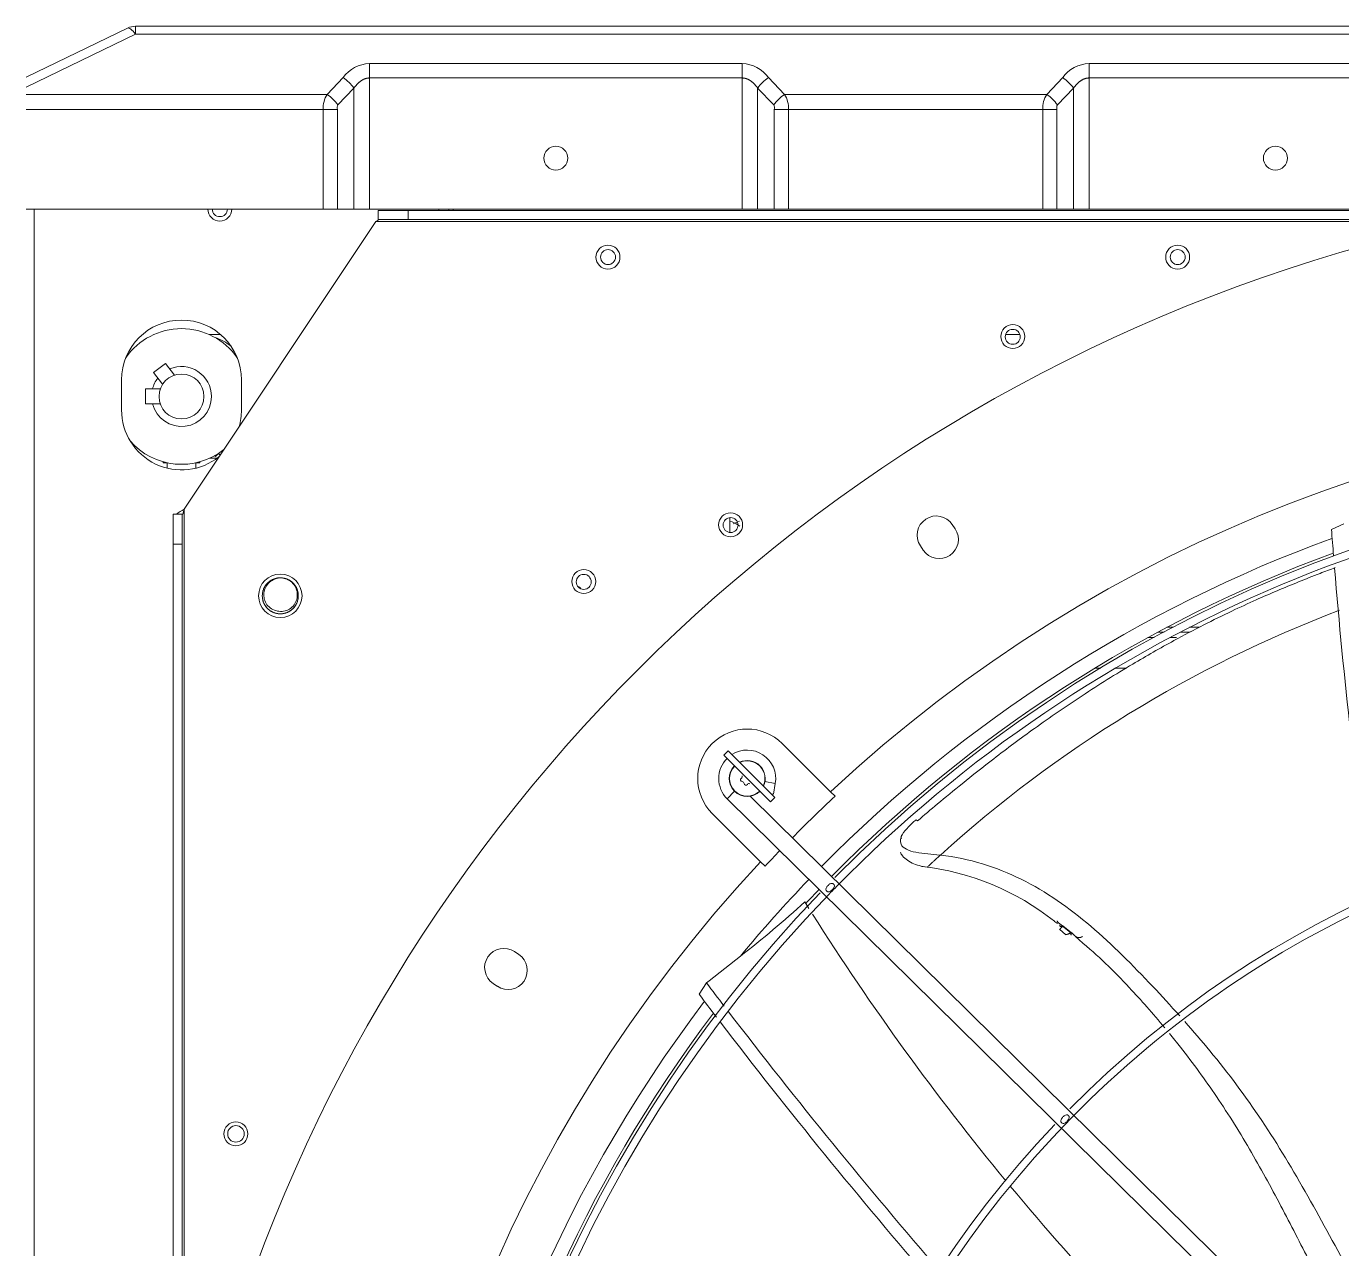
# Model space of a CAD drawing. Header units: millimetres. Extents: x 113490 to 142599, y -20467 to 115.
# Drawn here: x 131893.2 to 132331.9, y -10092.3 to -9684.5 of the extents above; entities that cross this region are included whole.
import ezdxf

# ---------------------------------------------------------------- set-up
doc = ezdxf.new("R2010")
doc.units = ezdxf.units.MM
doc.layers.add('DV3_0', color=7, linetype='Continuous')

msp = doc.modelspace()

# ---------------------------------------------------------------- linework, layer by layer
at = {"layer": 'DV3_0', "color": 7, "linetype": 'Continuous', "lineweight": 15}
for p, q in [((131893.24, -9701.49), (131927, -9685.09)), ((131929.62, -9684.49), (133044.86, -9684.49)), ((131992.22, -9745.49), (131893.24, -9745.49)), ((131996.99, -9745.49), (131992.22, -9745.49)), ((131996.99, -9745.49), (132002.51, -9745.49)), ((132007.68, -9745.49), (132002.51, -9745.49)), ((132007.68, -9745.49), (132132, -9745.49)), ((132010.58, -9748.99), (132010.58, -9745.99)), ((132010.58, -9745.99), (132020.58, -9745.99)), ((132020.58, -9745.99), (132953.9, -9745.99)), ((132020.58, -9745.99), (132020.58, -9748.99)), ((132035.64, -9745.99), (132035.64, -9745.49)), ((132137.16, -9745.49), (132132, -9745.49)), ((132137.16, -9745.49), (132142.69, -9745.49)), ((132147.46, -9745.49), (132142.69, -9745.49)), ((132232.22, -9745.49), (132147.46, -9745.49)), ((132236.99, -9745.49), (132232.22, -9745.49)), ((132236.99, -9745.49), (132242.51, -9745.49)), ((132247.68, -9745.49), (132242.51, -9745.49)), ((132247.68, -9745.49), (132372, -9745.49)), ((132009.84, -9749.59), (131945.84, -9845.59)), ((132010.58, -9749.17), (132010.58, -9748.99)), ((132020.58, -9748.99), (132010.58, -9748.99)), ((132020.58, -9748.99), (132953.9, -9748.99)), ((131958.08, -9787.36), (131954.3, -9787.36)), ((132224.63, -9787.36), (132219.85, -9787.36)), ((131935.67, -9800.04), (131939.62, -9796.98)), ((131935.67, -9800.04), (131938.69, -9803.93)), ((131942.64, -9800.87), (131939.62, -9796.98)), ((131925, -9812.49), (131925, -9802.49)), ((131965, -9802.49), (131965, -9812.49)), ((131933, -9810.49), (131933, -9805.49)), ((131937.92, -9805.49), (131933, -9805.49)), ((131933, -9810.49), (131937.92, -9810.49)), ((131957.3, -9826.98), (131956.3, -9827.98)), ((131957.29, -9826.99), (131957.86, -9827.56)), ((131938.84, -9829.77), (131938.84, -9830.12)), ((131938.84, -9830.12), (131940.26, -9830.12)), ((131940.24, -9830.12), (131940.24, -9831.92)), ((131949.73, -9830.12), (131951.16, -9830.12)), ((131949.76, -9831.92), (131949.76, -9830.12)), ((131951.16, -9830.12), (131951.16, -9829.77)), ((131954.3, -9828.62), (131956.82, -9828.62)), ((131956.05, -9827.74), (131956.3, -9827.98)), ((131942.24, -9847.26), (131945.24, -9847.26)), ((131942.24, -9857.26), (131942.24, -9847.26)), ((131945.24, -9847.26), (131945.41, -9847.26)), ((131945.24, -9847.26), (131945.24, -9857.26)), ((131945.84, -9845.59), (131945.41, -9847.26)), ((132127.85, -9853.37), (132127.85, -9848.41)), ((132203.02, -9852.11), (132202.08, -9850.7)), ((132332.65, -9850.46), (132328.55, -9852.32)), ((131945.24, -9857.26), (131942.24, -9857.26)), ((131942.24, -11847.85), (131942.24, -9857.26)), ((131945.24, -11847.85), (131945.24, -9857.26)), ((132191.44, -9857.81), (132192.38, -9859.23)), ((132270.62, -9886.59), (132272.74, -9886.59)), ((132278.11, -9886.59), (132281.42, -9886.59)), ((132249.67, -9898.59), (132251.6, -9898.59)), ((132256.48, -9898.59), (132260.12, -9898.59)), ((132127.32, -9926.24), (132125.91, -9927.66)), ((132141.46, -9943.22), (132125.91, -9927.66)), ((132127.32, -9926.24), (132142.88, -9941.8)), ((132161.46, -9939.88), (132145.35, -9923.77)), ((132137.72, -9939.88), (132138.21, -9939.96)), ((132141.64, -9940.57), (132142.4, -9940.7)), ((132142.4, -9940.7), (132143.04, -9937.09)), ((132162.96, -9941.37), (132161.46, -9939.88)), ((132127.01, -9942.2), (132469.44, -10279.87)), ((132473, -10274.95), (132134.7, -9941.35)), ((132141.46, -9943.22), (132142.88, -9941.8)), ((132122.02, -9947.1), (132138.13, -9963.22)), ((132138.13, -9963.22), (132139.62, -9964.71)), ((132236.18, -9983.09), (132237.19, -9983.77)), ((132238.95, -9984.64), (132238.85, -9984.74)), ((132241.74, -9986.77), (132238.95, -9984.64)), ((132237.8, -9985.75), (132239.97, -9987.61)), ((132243.13, -9988.16), (132244.43, -9989.31)), ((132057.47, -9994.13), (132056.06, -9993.19)), ((132131.39, -9994.73), (132121.04, -10002.89)), ((132048.95, -10003.83), (132050.36, -10004.78)), ((132120.11, -10003.65), (132117.66, -10007.43)), ((132121.04, -10002.89), (132120.11, -10003.65))]:
    msp.add_line(p, q, dxfattribs=at)
at = {"layer": 'DV3_0', "color": 7, "linetype": 'Continuous', "lineweight": 20}
for p, q in [((131929.62, -9687.14), (131929.62, -9684.49)), ((131893.24, -9704.81), (131929.62, -9687.14)), ((131929.62, -9687.14), (133044.86, -9687.14)), ((132132, -9696.95), (132007.68, -9696.95)), ((132007.68, -9701.73), (132007.68, -9696.95)), ((132132, -9701.73), (132132, -9696.95)), ((132372, -9696.95), (132247.68, -9696.95)), ((132247.68, -9701.73), (132247.68, -9696.95)), ((131998.93, -9701.62), (131993.55, -9707.21)), ((132007.68, -9701.73), (132007.68, -9745.49)), ((132132, -9701.73), (132007.68, -9701.73)), ((132132, -9701.73), (132132, -9745.49)), ((132146.13, -9707.21), (132140.74, -9701.62)), ((132238.93, -9701.62), (132233.55, -9707.21)), ((132247.68, -9701.73), (132247.68, -9745.49)), ((132372, -9701.73), (132247.68, -9701.73)), ((131993.55, -9707.21), (131893.24, -9707.21)), ((132002.51, -9705.11), (131997.13, -9710.7)), ((132002.51, -9705.11), (132002.51, -9745.49)), ((132137.16, -9705.11), (132137.16, -9745.49)), ((132142.55, -9710.7), (132137.16, -9705.11)), ((132233.55, -9707.21), (132146.13, -9707.21)), ((132242.51, -9705.11), (132237.13, -9710.7)), ((132242.51, -9705.11), (132242.51, -9745.49)), ((131992.22, -9712.24), (131893.24, -9712.24)), ((131996.99, -9712.24), (131992.22, -9712.24)), ((131992.22, -9712.24), (131992.22, -9745.49)), ((131996.99, -9712.24), (131996.99, -9745.49)), ((132142.69, -9712.24), (132147.46, -9712.24)), ((132142.69, -9745.49), (132142.69, -9712.24)), ((132232.22, -9712.24), (132147.46, -9712.24)), ((132147.46, -9745.49), (132147.46, -9712.24)), ((132232.22, -9712.24), (132232.22, -9745.49)), ((132236.99, -9712.24), (132232.22, -9712.24)), ((132236.99, -9712.24), (132236.99, -9745.49)), ((131895.84, -10374.49), (131895.84, -9745.49)), ((132030.84, -9745.99), (132030.84, -9745.49)), ((132034.16, -9745.99), (132034.16, -9745.49)), ((132009.84, -9749.59), (132964.64, -9749.59)), ((131945.84, -11862.07), (131945.84, -9845.59)), ((132269.39, -9888.39), (132267.31, -9888.39)), ((132273.62, -9884.99), (132275.77, -9884.99)), ((132276.82, -9888.39), (132274.68, -9888.39)), ((132281.21, -9884.99), (132284.44, -9884.99)), ((132139.59, -9936.48), (132143.04, -9937.09)), ((132129.47, -9939.71), (132127.01, -9942.2)), ((132241.64, -9986.89), (132238.85, -9984.74))]:
    msp.add_line(p, q, dxfattribs=at)
at = {"layer": 'DV3_0', "color": 7, "linetype": 'Continuous', "lineweight": 15}
for centre, radius in [((132069.84, -9728.49), 4), ((132309.84, -9728.49), 4), ((132087.24, -9761.49), 4), ((132087.25, -9761.49), 2.5), ((132277.24, -9761.49), 4), ((132277.25, -9761.49), 2.5), ((132222.24, -9787.99), 4), ((132222.24, -9788.09), 2.5), ((131945, -9807.99), 7.5), ((132128.14, -9850.79), 4), ((132128.14, -9850.89), 2.5), ((132079.16, -9869.74), 4), ((131977.95, -9874.49), 7.25), ((132079.16, -9869.84), 2.5), ((131963.13, -10053.99), 4), ((131963.15, -10053.99), 2.75)]:
    msp.add_circle(centre, radius, dxfattribs=at)
for centre, radius, start, end in [((131929.62, -9690.49), 6, 90, 115.9065), ((131957.79, -9745.49), 4, 180, 0), ((131957.79, -9745.49), 2.5, 180, 0), ((132013.12, -9754.47), 5.88, 115.5827, 123.9244), ((132487.24, -10288.99), 551.5, 105.4775, 164.5225), ((131945, -9802.49), 20, 0, 180), ((131945, -9807.99), 22.63, 34.8782, 145.1104), ((131945, -9807.99), 10, 0, 113.3134), ((131945, -9807.99), 10, 142.2684, 165.5225), ((131945, -9807.99), 10, 194.4775, 0), ((131945, -9812.49), 20, 180, 308.6858), ((131945, -9812.49), 20, 343.934, 0), ((132487.24, -10288.99), 477.5, 46.9802, 133.0198), ((131945, -9807.99), 22.63, 220.5417, 308.6028), ((132487.24, -10288.99), 456, 45.9967, 135.345), ((132487.24, -10288.99), 453.5, 90, 135.5593), ((131955.56, -9863.19), 20.1, 118.9231, 127.6082), ((132196.76, -9854.26), 6.4, 33.75, 213.75), ((132197.7, -9855.67), 6.4, 213.75, 33.75), ((134164.57, -9714.08), 1841.22, 184.30567, 184.57799), ((132487.24, -10288.99), 457, 110.247, 135.4011), ((134164.57, -9714.08), 1841.22, 184.70532, 188.15423), ((131977.95, -9874.49), 6, 64.8963, 82.5227), ((132133.68, -9935.44), 16.5, 45, 225), ((132133.68, -9935.44), 9.5, 350, 122.8178), ((132133.68, -9935.44), 9.5, 135, 225.4011), ((132133.68, -9935.44), 6, 135, 315), ((132133.68, -9935.44), 5.91, 135, 315), ((132133.68, -9935.44), 6, 334.4712, 115.5288), ((132133.68, -9935.44), 5.91, 334.7712, 115.2288), ((132132.01, -9935.88), 0.6, 118.8618, 271.1382), ((132131.43, -9934.83), 0.6, 298.8788, 31.1212), ((132132.04, -9937.08), 0.6, 358.8788, 91.1212), ((132133.24, -9937.11), 0.6, 178.8617, 331.1383), ((132134.29, -9937.69), 0.6, 58.8788, 151.1212), ((132487.24, -10288.99), 475.39, 133.011, 135.4011), ((132487.24, -10288.99), 346, 46.4603, 135.3186), ((132201.87, -9964.97), 19.7, 127.2844, 146.8694), ((132487.24, -10288.99), 343.5, 90, 135.6595), ((132188.55, -9956.16), 3.73, 148.8324, 198.5323), ((132185.99, -9955.01), 1.01, 129.0108, 207.7636), ((132185.16, -9954.11), 0.229, 329.2787, 337.2497), ((132487.24, -10288.99), 475.39, 136.1242, 136.989), ((132187.36, -10052.82), 92.44, 83.3264, 83.4691), ((132487.24, -10288.99), 477.5, 136.9802, 223.0198), ((132182.35, -10050.56), 86.32, 51.4172, 83.6329), ((132487.24, -10288.99), 453.5, 135.5593, 135.9166), ((132487.24, -10288.99), 456, 136.2282, 225.3442), ((132487.24, -10288.99), 453.5, 135.9912, 225.5589), ((132487.24, -10288.99), 457, 136.1533, 136.9627), ((132487.24, -10288.99), 453.5, 135.9166, 135.9912), ((131879.76, -9674.29), 407.44, 308.1421, 312.0989), ((132892.63, -9514.4), 872.25, 211.99842, 212.16586), ((132892.63, -9514.4), 872.25, 212.31442, 219.53683), ((132237.29, -9983.41), 5.58, 321.387, 322.944), ((132052.5, -9998.51), 6.4, 56.25, 236.25), ((132053.92, -9999.45), 6.4, 236.25, 56.25), ((133651.48, -8843.21), 1921.39, 217.15391, 217.44204), ((133587.25, -8898.73), 1840.9, 217.03202, 217.32877), ((132487.24, -10288.99), 457, 142.9574, 169.7123), ((133651.48, -8843.21), 1921.39, 217.51308, 220.85897), ((133587.25, -8898.73), 1840.9, 217.39011, 220.89455), ((132487.24, -10288.99), 343.5, 135.6595, 225.6229), ((132487.24, -10288.99), 346, 136.506, 225.3203), ((132487.24, -10288.99), 236, 46.5586, 135.2674), ((132487.24, -10288.99), 233.5, 90, 135.7261), ((132892.63, -9514.4), 872.25, 219.6863, 226.90224)]:
    msp.add_arc(centre, radius, start, end, dxfattribs=at)
at = {"layer": 'DV3_0', "color": 7, "linetype": 'Continuous', "lineweight": 20}
for centre, radius, start, end in [((132007.93, -9707.93), 10.99, 91.315, 144.9259), ((132131.75, -9707.93), 10.99, 35.0742, 88.685), ((132247.93, -9707.93), 10.99, 91.315, 144.9259), ((132001.55, -9712.01), 9.33, 149.0304, 181.427), ((132138.13, -9712.01), 9.33, 358.5724, 30.9701), ((132241.55, -9712.01), 9.33, 149.0304, 181.427), ((131998.78, -9711.63), 1.89, 150.7542, 199.0007), ((132140.9, -9711.63), 1.89, 340.9987, 29.2464), ((132238.78, -9711.63), 1.89, 150.7542, 199.0007), ((132487.24, -10288.99), 461.75, 110.0855, 135.4011), ((132480.75, -10272.28), 420.46, 110.8294, 132.2399), ((132487.24, -10288.99), 461.75, 136.1456, 140.4114), ((132487.24, -10288.99), 461.75, 142.7915, 173.1384)]:
    msp.add_arc(centre, radius, start, end, dxfattribs=at)
for centre, major_axis, ratio, start_param, end_param in [((131929.62, -9690.49), (2.62, -5.4), 0.282676, 2.097861, 3.141593), ((131950.44, -9807.99), (0, -20.63), 0.922201, 2.520375, 2.834263), ((131950.44, -9807.99), (0, -20.63), 0.922201, 0.345186, 0.377787)]:
    msp.add_ellipse(centre, major_axis=major_axis, ratio=ratio, start_param=start_param, end_param=end_param, dxfattribs=at)
at = {"layer": 'DV3_0', "color": 7, "linetype": 'Continuous', "lineweight": 15}
for centre, major_axis, ratio, start_param, end_param in [((131998.93, -9705.11), (4.49, -4.33), 0.436952, 1.144952, 1.969202), ((132140.74, -9705.11), (-4.49, -4.33), 0.436952, 4.313983, 5.138233), ((132238.93, -9705.11), (4.49, -4.33), 0.436952, 1.144952, 1.969202), ((131993.55, -9710.7), (4.49, -4.33), 0.436952, 1.144952, 1.969202), ((132146.13, -9710.7), (-4.49, -4.33), 0.436952, 4.313983, 5.138233), ((132233.55, -9710.7), (4.49, -4.33), 0.436952, 1.144952, 1.969202), ((132077.39, -9874.99), (0, -3.5), 0.386711, 2.52776, 3.209277)]:
    msp.add_ellipse(centre, major_axis=major_axis, ratio=ratio, start_param=start_param, end_param=end_param, dxfattribs=at)
at = {"layer": 'DV3_0', "color": 7, "linetype": 'Continuous', "lineweight": 20}
for points, knots in [([(132007.68, -9701.73), (132007.63, -9701.73), (132007.53, -9701.73), (132007.39, -9701.74), (132007.24, -9701.75), (132007.09, -9701.77), (132006.95, -9701.79), (132006.8, -9701.82), (132006.65, -9701.85), (132006.5, -9701.89), (132006.35, -9701.94), (132006.2, -9701.99), (132006.05, -9702.05), (132005.9, -9702.11), (132005.74, -9702.18), (132005.58, -9702.26), (132005.42, -9702.35), (132005.26, -9702.44), (132005.1, -9702.54), (132004.93, -9702.65), (132004.76, -9702.77), (132004.59, -9702.89), (132004.42, -9703.03), (132004.24, -9703.18), (132004.06, -9703.34), (132003.88, -9703.51), (132003.69, -9703.7), (132003.5, -9703.89), (132003.31, -9704.1), (132003.11, -9704.33), (132002.91, -9704.57), (132002.71, -9704.83), (132002.58, -9705.01), (132002.51, -9705.11)], [0, 0, 0, 0, 0.024413, 0.048868, 0.073403, 0.098058, 0.122876, 0.147897, 0.173164, 0.198721, 0.224613, 0.250887, 0.277591, 0.304774, 0.33249, 0.360793, 0.38974, 0.419391, 0.449809, 0.481061, 0.513216, 0.546348, 0.580533, 0.615853, 0.652392, 0.69024, 0.729488, 0.770232, 0.812573, 0.856611, 0.902453, 0.950186, 1, 1, 1, 1]), ([(132137.16, -9705.11), (132137.1, -9705.01), (132136.96, -9704.83), (132136.76, -9704.57), (132136.57, -9704.33), (132136.37, -9704.1), (132136.18, -9703.89), (132135.99, -9703.7), (132135.8, -9703.51), (132135.62, -9703.34), (132135.44, -9703.18), (132135.26, -9703.03), (132135.09, -9702.89), (132134.92, -9702.77), (132134.75, -9702.65), (132134.58, -9702.54), (132134.42, -9702.44), (132134.26, -9702.35), (132134.1, -9702.26), (132133.94, -9702.18), (132133.78, -9702.11), (132133.63, -9702.05), (132133.48, -9701.99), (132133.32, -9701.94), (132133.17, -9701.89), (132133.02, -9701.85), (132132.88, -9701.82), (132132.73, -9701.79), (132132.58, -9701.77), (132132.44, -9701.75), (132132.29, -9701.74), (132132.15, -9701.73), (132132.05, -9701.73), (132132, -9701.73)], [0, 0, 0, 0, 0.049764, 0.097517, 0.143364, 0.187409, 0.229756, 0.270506, 0.309759, 0.347611, 0.384155, 0.419479, 0.453668, 0.486804, 0.518962, 0.550217, 0.580639, 0.610293, 0.639243, 0.667548, 0.695267, 0.722453, 0.749159, 0.775436, 0.80133, 0.82689, 0.85216, 0.877183, 0.902004, 0.92666, 0.951207, 0.975655, 1, 1, 1, 1]), ([(132247.68, -9701.73), (132247.63, -9701.73), (132247.53, -9701.73), (132247.39, -9701.74), (132247.24, -9701.75), (132247.09, -9701.77), (132246.95, -9701.79), (132246.8, -9701.82), (132246.65, -9701.85), (132246.5, -9701.89), (132246.35, -9701.94), (132246.2, -9701.99), (132246.05, -9702.05), (132245.9, -9702.11), (132245.74, -9702.18), (132245.58, -9702.26), (132245.42, -9702.35), (132245.26, -9702.44), (132245.1, -9702.54), (132244.93, -9702.65), (132244.76, -9702.77), (132244.59, -9702.89), (132244.42, -9703.03), (132244.24, -9703.18), (132244.06, -9703.34), (132243.88, -9703.51), (132243.69, -9703.7), (132243.5, -9703.89), (132243.31, -9704.1), (132243.11, -9704.33), (132242.91, -9704.57), (132242.71, -9704.83), (132242.58, -9705.01), (132242.51, -9705.11)], [0, 0, 0, 0, 0.024413, 0.048868, 0.073403, 0.098058, 0.122876, 0.147897, 0.173164, 0.198721, 0.224613, 0.250887, 0.277591, 0.304774, 0.33249, 0.360793, 0.38974, 0.419391, 0.449809, 0.481061, 0.513216, 0.546348, 0.580533, 0.615853, 0.652392, 0.69024, 0.729488, 0.770232, 0.812573, 0.856611, 0.902453, 0.950186, 1, 1, 1, 1]), ([(132189.94, -9949.29), (132189.97, -9949.24), (132190.05, -9949.23), (132190.26, -9949.34), (132190.39, -9949.45), (132190.48, -9949.58)], [0, 0, 0, 0, 0.5, 0.5, 1, 1, 1, 1])]:
    msp.add_open_spline(points, degree=3, knots=knots, dxfattribs=at)
at = {"layer": 'DV3_0', "color": 7, "linetype": 'Continuous', "lineweight": 15}
for points, knots in [([(132131.18, -9851.26), (132131.01, -9851.13), (132129.99, -9850.42), (132128.86, -9849.9), (132127.89, -9849.61)], [0.35476445, 0.35476445, 0.35476445, 0.35476445, 0.36956171, 0.43861961, 0.43861961, 0.43861961, 0.43861961]), ([(132329.78, -9865.09), (132328.08, -9865.72), (132323.94, -9867.29), (132315.09, -9870.8), (132305.51, -9874.84), (132294.93, -9879.71), (132285.76, -9884.23), (132274.69, -9890.07), (132261.07, -9897.83), (132245.47, -9907.59), (132230.01, -9918.22), (132216.71, -9928.12), (132205.99, -9936.61), (132197.56, -9943.53), (132192.69, -9947.69), (132190.48, -9949.58)], [0.2372655, 0.2372655, 0.2372655, 0.2372655, 0.2629324, 0.3003611, 0.375216, 0.4179257, 0.4668403, 0.518544, 0.5907456, 0.6811722, 0.7688048, 0.8461038, 0.908484, 0.9586231, 1, 1, 1, 1]), ([(131976.49, -9879.41), (131975.13, -9879.09), (131973.93, -9878.21), (131972.51, -9875.84), (131972.27, -9874.37), (131972.86, -9871.67), (131973.68, -9870.44), (131975.93, -9868.81), (131977.34, -9868.42), (131978.73, -9868.54)], [0, 0, 0, 0, 0.25, 0.25, 0.5, 0.5, 0.75, 0.75, 1, 1, 1, 1]), ([(131980.5, -9869.06), (131981.74, -9869.71), (131982.71, -9870.8), (131983.75, -9873.39), (131983.76, -9874.86), (131982.79, -9877.47), (131981.8, -9878.58), (131979.31, -9879.78), (131977.81, -9879.89), (131976.49, -9879.41)], [0, 0, 0, 0, 0.25, 0.25, 0.5, 0.5, 0.75, 0.75, 1, 1, 1, 1]), ([(132137.91, -9939.66), (132137.93, -9939.68), (132137.98, -9939.73), (132138.08, -9939.83), (132138.17, -9939.92), (132138.21, -9939.96)], [0.93699996, 0.93699996, 0.93699996, 0.93699996, 0.94570082, 0.97250001, 1, 1, 1, 1]), ([(132185.01, -9957.34), (132185.31, -9958.06), (132185.93, -9958.62), (132187.64, -9959.5), (132188.74, -9959.81), (132191.19, -9960.27), (132192.54, -9960.43), (132195.25, -9960.71), (132196.62, -9960.83), (132197.87, -9960.98)], [0, 0, 0, 0, 0.25, 0.25, 0.5, 0.5, 0.75, 0.75, 1, 1, 1, 1]), ([(132184.76, -9959.98), (132184.9, -9960.31), (132185.25, -9961.13), (132186.59, -9962.43), (132189.32, -9964.19), (132191.84, -9964.71), (132193.79, -9965.07)], [0, 0, 0, 0, 0.112555, 0.329721, 0.555034, 1, 1, 1, 1]), ([(132193.71, -9965.05), (132193.71, -9965.04), (132193.77, -9964.98), (132193.97, -9964.78), (132194.35, -9964.43), (132194.76, -9964.05), (132195.31, -9963.53), (132196.01, -9962.9), (132196.9, -9962.09), (132197.66, -9961.4), (132198.1, -9961)], [0.4374993, 0.4374993, 0.4374993, 0.4374993, 0.4998211, 0.6248762, 0.6874038, 0.7499314, 0.812459, 0.8749866, 0.9375141, 0.9999949, 0.9999949, 0.9999949, 0.9999949]), ([(132277.91, -10014.59), (132274.95, -10011.28), (132271.94, -10008.01), (132262.29, -9997.77), (132255.49, -9990.88), (132241.03, -9978.58), (132233.36, -9973.17), (132216.77, -9964.95), (132207.85, -9962.12), (132198.1, -9961)], [0.5671555, 0.5671555, 0.5671555, 0.5671555, 0.625, 0.625, 0.75, 0.75, 0.875, 0.875, 1, 1, 1, 1]), ([(132160.18, -9973.03), (132160.14, -9972.98), (132160.06, -9972.89), (132159.95, -9972.65), (132159.91, -9972.25), (132160.09, -9971.82), (132160.35, -9971.43), (132160.63, -9971.12), (132160.93, -9970.84), (132161.31, -9970.57), (132161.73, -9970.39), (132162.12, -9970.42), (132162.36, -9970.53), (132162.45, -9970.61), (132162.5, -9970.65)], [0, 0, 0, 0, 0.040441, 0.08184, 0.180502, 0.319168, 0.407275, 0.502441, 0.597059, 0.684342, 0.821198, 0.918588, 0.959713, 1, 1, 1, 1]), ([(132162.5, -9970.65), (132162.54, -9970.69), (132162.62, -9970.78), (132162.73, -9971.02), (132162.77, -9971.42), (132162.59, -9971.85), (132162.33, -9972.24), (132162.05, -9972.55), (132161.75, -9972.83), (132161.37, -9973.1), (132160.95, -9973.28), (132160.56, -9973.26), (132160.32, -9973.14), (132160.23, -9973.07), (132160.18, -9973.03)], [0, 0, 0, 0, 0.040419, 0.081737, 0.180004, 0.318741, 0.407079, 0.502384, 0.597672, 0.685216, 0.821732, 0.918627, 0.959704, 1, 1, 1, 1]), ([(132238.95, -9984.63), (132238.89, -9984.59), (132238.74, -9984.49), (132238.42, -9984.28), (132238.02, -9984.02), (132237.52, -9983.62), (132237.18, -9983.25), (132237.05, -9982.95), (132237.03, -9982.9)], [0, 0, 0, 0, 0.0427487, 0.1089556, 0.23488, 0.3499859, 0.5247423, 0.5619881, 0.5619881, 0.5619881, 0.5619881]), ([(132238.85, -9984.74), (132238.83, -9984.74), (132238.8, -9984.72), (132238.74, -9984.73), (132238.67, -9984.73), (132238.58, -9984.75), (132238.47, -9984.77), (132238.3, -9984.79), (132238.13, -9984.8), (132237.96, -9984.75), (132237.85, -9984.62), (132237.99, -9984.48), (132238.06, -9984.41)], [0, 0, 0, 0, 0.012044, 0.035772, 0.072016, 0.120628, 0.180709, 0.274151, 0.441021, 0.561352, 0.790208, 1, 1, 1, 1]), ([(132238.85, -9984.74), (132238.8, -9984.79), (132238.72, -9984.87), (132238.61, -9984.99), (132238.5, -9985.1), (132238.4, -9985.2), (132238.31, -9985.3), (132238.23, -9985.39), (132238.16, -9985.47), (132238.1, -9985.55), (132238.05, -9985.61), (132238, -9985.67), (132237.97, -9985.72), (132237.94, -9985.76), (132237.93, -9985.8), (132237.92, -9985.82), (132237.92, -9985.84), (132237.93, -9985.85), (132237.93, -9985.85)], [0, 0, 0, 0, 0.031475, 0.0625958, 0.0933628, 0.1237773, 0.1538417, 0.1835592, 0.2129345, 0.2419735, 0.2706833, 0.2990728, 0.3271542, 0.3549404, 0.3824438, 0.4096765, 0.4366503, 0.4569653, 0.4569653, 0.4569653, 0.4569653]), ([(132241.64, -9986.89), (132241.58, -9986.92), (132241.46, -9986.98), (132241.28, -9987.07), (132241.1, -9987.15), (132240.94, -9987.23), (132240.78, -9987.29), (132240.62, -9987.35), (132240.48, -9987.4), (132240.34, -9987.45), (132240.22, -9987.48), (132240.11, -9987.5), (132240.01, -9987.51), (132239.92, -9987.5), (132239.85, -9987.48), (132239.79, -9987.45), (132239.76, -9987.42), (132239.75, -9987.4)], [0, 0, 0, 0, 0.0314072, 0.063257, 0.0955249, 0.1281906, 0.1612384, 0.1946578, 0.2284443, 0.2625995, 0.2971318, 0.332057, 0.3673985, 0.4031877, 0.4394642, 0.4762758, 0.5136785, 0.5136785, 0.5136785, 0.5136785]), ([(132241.88, -9987.46), (132241.84, -9987.51), (132241.78, -9987.59), (132241.66, -9987.67), (132241.6, -9987.64), (132241.6, -9987.5), (132241.63, -9987.33), (132241.68, -9987.16), (132241.71, -9987.02), (132241.71, -9986.95), (132241.67, -9986.9), (132241.65, -9986.89), (132241.64, -9986.89)], [0, 0, 0, 0, 0.127334, 0.220789, 0.468502, 0.604215, 0.74663, 0.891503, 0.957481, 0.981971, 0.990853, 1, 1, 1, 1]), ([(132245.46, -9988.15), (132245.42, -9988.18), (132245.34, -9988.23), (132245.22, -9988.31), (132245.11, -9988.37), (132244.99, -9988.42), (132244.88, -9988.46), (132244.78, -9988.49), (132244.62, -9988.52), (132244.4, -9988.54), (132244.07, -9988.5), (132243.68, -9988.37), (132243.2, -9988.09), (132242.8, -9987.78), (132242.5, -9987.49), (132242.29, -9987.29), (132242.13, -9987.12), (132242, -9987), (132241.93, -9986.93), (132241.87, -9986.87), (132241.8, -9986.82), (132241.76, -9986.78), (132241.74, -9986.77)], [0, 0, 0, 0, 0.032342, 0.063135, 0.092386, 0.120131, 0.146436, 0.171383, 0.195073, 0.258132, 0.321275, 0.421155, 0.547116, 0.703173, 0.766665, 0.832575, 0.904454, 0.924849, 0.944576, 0.964005, 0.982714, 1, 1, 1, 1]), ([(132244.43, -9989.31), (132247.7, -9992.12), (132253.11, -9996.77), (132260.58, -10004.57), (132267.1, -10011.72), (132270.97, -10016.24), (132272.92, -10018.59)], [0, 0, 0, 0, 0.0665262, 0.1303545, 0.1795293, 0.2312581, 0.2312581, 0.2312581, 0.2312581]), ([(132338.04, -10106.65), (132337.06, -10104.85), (132336.08, -10103.04), (132330.31, -10092.33), (132325.56, -10083.48), (132315.76, -10066.14), (132310.71, -10057.66), (132299.88, -10041.45), (132294.08, -10033.74), (132285.25, -10023.01), (132282.46, -10019.74), (132279.62, -10016.53)], [0.0997666, 0.0997666, 0.0997666, 0.0997666, 0.125, 0.125, 0.25, 0.25, 0.375, 0.375, 0.5, 0.5, 0.5559137, 0.5559137, 0.5559137, 0.5559137]), ([(132274.47, -10020.47), (132275.72, -10022), (132281.21, -10028.86), (132290.73, -10041.87), (132302.02, -10060.03), (132312.3, -10079.1), (132321.45, -10097), (132327.52, -10108.76), (132330.3, -10113.93)], [0.2450626, 0.2450626, 0.2450626, 0.2450626, 0.2785483, 0.3937658, 0.5184271, 0.640965, 0.7604313, 0.861417, 0.861417, 0.861417, 0.861417]), ([(132238.51, -10050.27), (132238.47, -10050.22), (132238.39, -10050.13), (132238.28, -10049.89), (132238.24, -10049.49), (132238.42, -10049.06), (132238.68, -10048.67), (132238.95, -10048.36), (132239.26, -10048.08), (132239.63, -10047.81), (132240.05, -10047.62), (132240.45, -10047.65), (132240.69, -10047.77), (132240.78, -10047.85), (132240.82, -10047.88)], [0, 0, 0, 0, 0.040471, 0.081926, 0.180876, 0.319892, 0.408079, 0.503208, 0.597701, 0.68481, 0.821378, 0.918632, 0.959731, 1, 1, 1, 1]), ([(132240.82, -10047.88), (132240.86, -10047.93), (132240.94, -10048.02), (132241.06, -10048.26), (132241.1, -10048.66), (132240.92, -10049.09), (132240.65, -10049.48), (132240.38, -10049.79), (132240.07, -10050.07), (132239.7, -10050.34), (132239.28, -10050.52), (132238.89, -10050.5), (132238.65, -10050.39), (132238.56, -10050.31), (132238.51, -10050.27)], [0, 0, 0, 0, 0.040443, 0.081793, 0.180216, 0.319289, 0.407802, 0.503208, 0.598506, 0.68594, 0.822069, 0.918689, 0.959722, 1, 1, 1, 1])]:
    msp.add_open_spline(points, degree=3, knots=knots, dxfattribs=at)
msp.add_open_spline([(132131.12, -9849.6), (132130.38, -9849.82), (132129.67, -9850.12), (132129, -9850.49)], degree=3, dxfattribs=at)
msp.add_rational_spline([(131983.5, -9872.19), (131982.17, -9868.99), (131978.73, -9868.54), (131975.3, -9868.09), (131973.19, -9870.84), (131971.08, -9873.59), (131972.41, -9876.79), (131973.74, -9879.99), (131977.17, -9880.44), (131980.61, -9880.89), (131982.72, -9878.14), (131984.82, -9875.39), (131983.5, -9872.19), (131982.17, -9868.99), (131978.73, -9868.54), (131975.3, -9868.09), (131973.19, -9870.84), (131971.08, -9873.59), (131972.41, -9876.79), (131973.74, -9879.99), (131977.17, -9880.44), (131980.61, -9880.89), (131982.72, -9878.14), (131984.82, -9875.39), (131983.5, -9872.19), (131982.61, -9870.04), (131980.5, -9869.06)], [1, 0.866025403784, 1, 0.866025403784, 1, 0.866025403784, 1, 0.866025403784, 1, 0.866025403784, 1, 0.866025403784, 1, 0.866025403784, 1, 0.866025403784, 1, 0.866025403784, 1, 0.866025403784, 1, 0.866025403784, 1, 0.866025403784, 1, 0.90591222949, 0.943976505854], degree=2, knots=[0.94372108, 0.94372108, 0.94372108, 0.9481517, 0.9481517, 0.95258231, 0.95258231, 0.95701293, 0.95701293, 0.96144354, 0.96144354, 0.96587416, 0.96587416, 0.97030477, 0.97030477, 0.97473539, 0.97473539, 0.979166, 0.979166, 0.98359662, 0.98359662, 0.98802723, 0.98802723, 0.99245785, 0.99245785, 0.99688846, 0.99688846, 1, 1, 1], dxfattribs=at)

doc.saveas('drawing.dxf')
